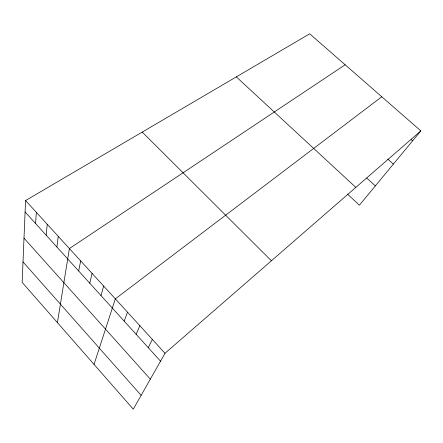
<?xml version="1.0" encoding="UTF-8"?>
<svg xmlns="http://www.w3.org/2000/svg" width="443" height="443" viewBox="0 0 443 443"><rect width="100%" height="100%" fill="white"/><g stroke="black" fill="none" stroke-linecap="round" stroke-linejoin="round"><path stroke-width="0.66" d="M25.572 200.552L22.15 282.374L133.288 409.182L165.023 353.27L420.85 130.873L309.696 33.818L25.572 200.552L165.023 353.27M35.573 223.521L36.343 212.347M46.166 235.194L47.235 224.274M56.881 247L58.255 236.34M57.418 322.615L69.401 248.551L345.152 64.772M78.682 271.011L80.681 260.905M89.768 283.227L92.094 273.403M100.987 295.581L103.645 286.051M94.043 364.406L115.335 298.853L381.794 96.768M124.167 321.114L127.523 312.204M136.145 334.304L139.866 325.721M148.267 347.661L152.364 339.41M420.85 130.873L359.4 205.192L347.373 193.99M411.104 139.473L412.627 140.819M387.791 159.098L393.367 164.109M366.715 177.997L375.348 185.905M236.313 76.883L355.829 187.4M142.236 132.092L271.404 260.789M25.096 211.981L160.538 361.178M24 238.162L150.327 379.164M23.008 261.913L141.14 395.35"/></g></svg>
